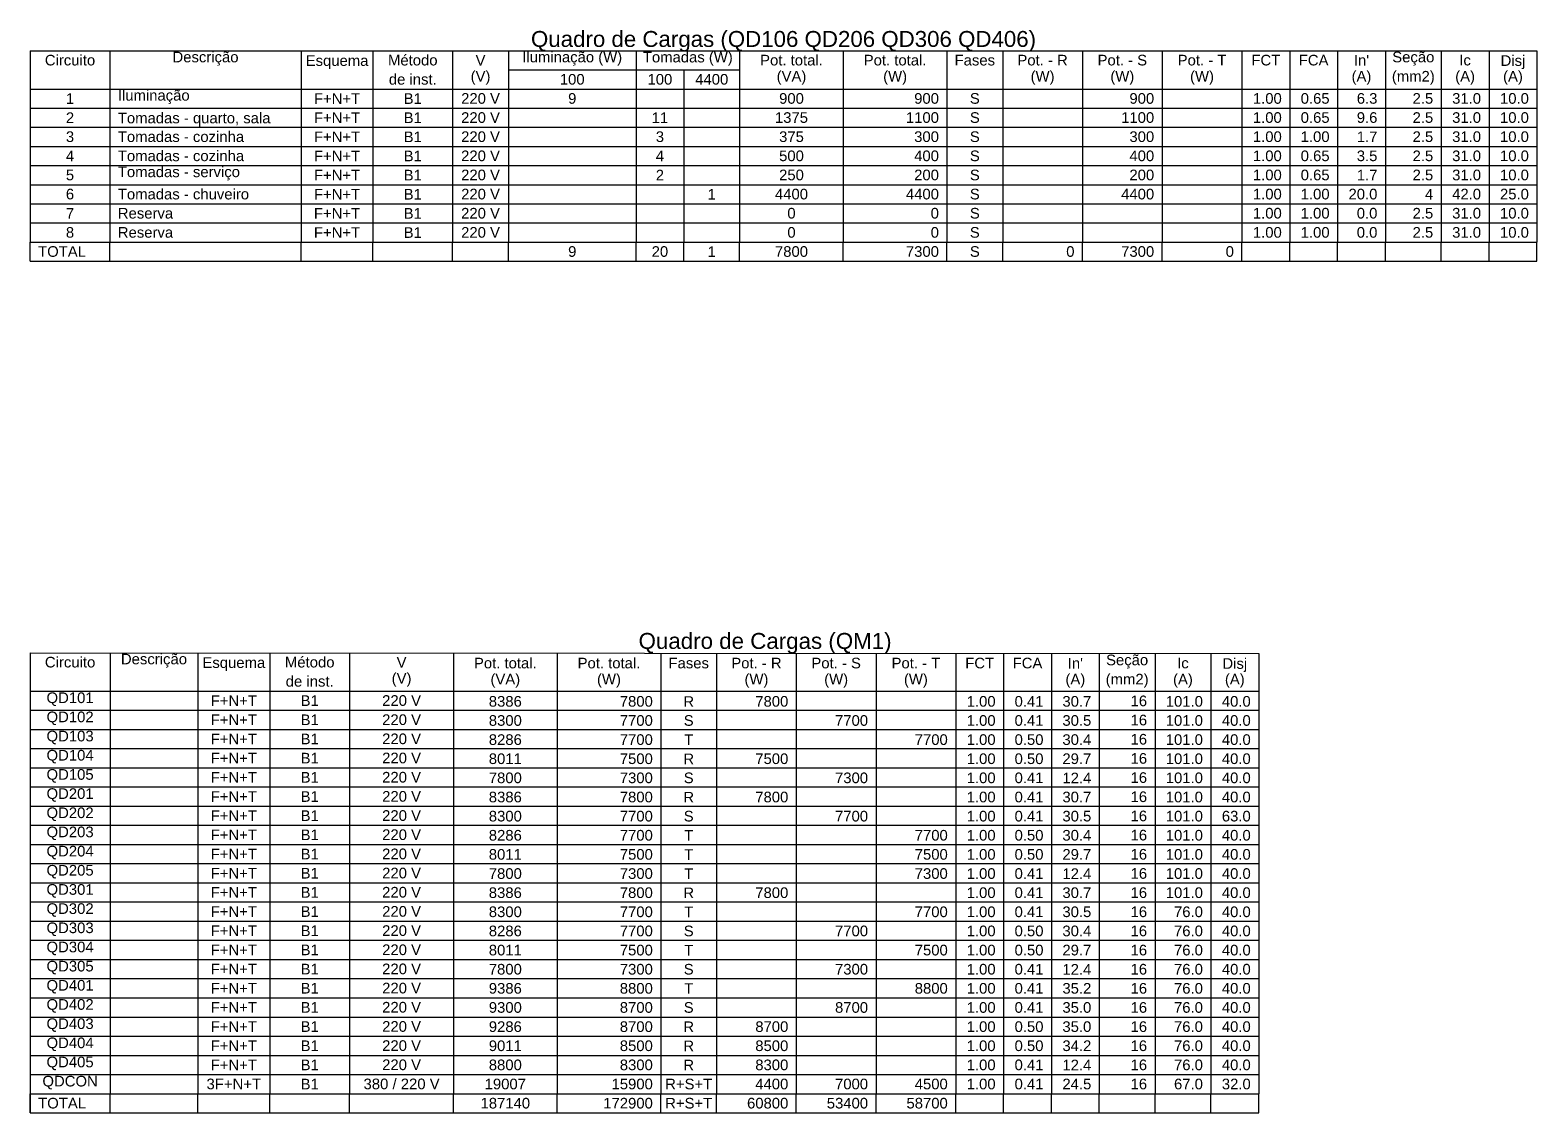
# Model space of a CAD drawing. Header units: inches. Extents: x -3 to 923, y -103 to 154.
# Drawn here: x 223.35 to 238.33, y 14.12 to 24.88 of the extents above; entities that cross this region are included whole.
import ezdxf

# ---------------------------------------------------------------- set-up
doc = ezdxf.new("R2010")
doc.units = ezdxf.units.IN
doc.header["$LTSCALE"] = 10
doc.header["$MEASUREMENT"] = 0
for name, color, linetype, lineweight in [('DI-Linhas do quadro', 8, 'Continuous', 30), ('DI-Textos do quadro', 2, 'Continuous', 20), ('DI-Título do quadro', 2, 'Continuous', 30)]:
    doc.layers.add(name, color=color, linetype=linetype, lineweight=lineweight)
doc.styles.add('Arial', font='arial.ttf')

msp = doc.modelspace()

# ---------------------------------------------------------------- linework, layer by layer
at = {"layer": 'DI-Linhas do quadro', "linetype": 'Continuous'}
for p, q in [((223.3462, 24.6764), (238.3272, 24.6764)), ((223.3462, 24.6764), (223.3462, 22.774)), ((224.1389, 24.6764), (224.1389, 22.774)), ((226.0412, 24.6764), (226.0412, 22.774)), ((226.7546, 24.6764), (226.7546, 22.774)), ((227.5472, 24.6764), (227.5472, 22.774)), ((228.1021, 24.6764), (228.1021, 22.774)), ((229.3703, 24.6764), (229.3703, 22.774)), ((230.4008, 24.6764), (230.4008, 22.774)), ((231.4312, 24.6764), (231.4312, 22.774)), ((232.4616, 24.6764), (232.4616, 22.774)), ((233.0165, 24.6764), (233.0165, 22.774)), ((233.8092, 24.6764), (233.8092, 22.774)), ((234.6018, 24.6764), (234.6018, 22.774)), ((235.3945, 24.6764), (235.3945, 22.774)), ((235.8701, 24.6764), (235.8701, 22.774)), ((236.3456, 24.6764), (236.3456, 22.774)), ((236.8212, 24.6764), (236.8212, 22.774)), ((237.3761, 24.6764), (237.3761, 22.774)), ((237.8516, 24.6764), (237.8516, 22.774)), ((238.3272, 24.6764), (238.3272, 22.774)), ((228.1021, 24.4861), (229.3703, 24.4861)), ((229.3703, 24.4861), (230.4008, 24.4861)), ((229.8459, 24.4861), (229.8459, 22.774)), ((223.3462, 24.2959), (238.3272, 24.2959)), ((223.3462, 24.1057), (238.3272, 24.1057)), ((223.3462, 23.9154), (238.3272, 23.9154)), ((223.3462, 23.7252), (238.3272, 23.7252)), ((223.3462, 23.535), (238.3272, 23.535)), ((223.3462, 23.3447), (238.3272, 23.3447)), ((223.3462, 23.1545), (238.3272, 23.1545)), ((223.3462, 22.9643), (238.3272, 22.9643)), ((223.3462, 22.774), (238.3272, 22.774)), ((223.3462, 22.5838), (223.3462, 22.774)), ((223.3462, 22.5838), (223.3462, 22.774)), ((224.1389, 22.5838), (224.1389, 22.774)), ((226.0412, 22.5838), (226.0412, 22.774)), ((226.7546, 22.5838), (226.7546, 22.774)), ((227.5472, 22.5838), (227.5472, 22.774)), ((228.1021, 22.5838), (228.1021, 22.774)), ((229.3703, 22.5838), (229.3703, 22.774)), ((229.8459, 22.5838), (229.8459, 22.774)), ((230.4008, 22.5838), (230.4008, 22.774)), ((231.4312, 22.5838), (231.4312, 22.774)), ((232.4616, 22.5838), (232.4616, 22.774)), ((233.0165, 22.5838), (233.0165, 22.774)), ((233.8092, 22.5838), (233.8092, 22.774)), ((234.6018, 22.5838), (234.6018, 22.774)), ((235.3945, 22.5838), (235.3945, 22.774)), ((235.8701, 22.5838), (235.8701, 22.774)), ((236.3456, 22.5838), (236.3456, 22.774)), ((236.8212, 22.5838), (236.8212, 22.774)), ((237.3761, 22.5838), (237.3761, 22.774)), ((237.8516, 22.5838), (237.8516, 22.774)), ((238.3272, 22.5838), (238.3272, 22.774)), ((223.3462, 22.5838), (238.3272, 22.5838)), ((223.3462, 18.6913), (223.3462, 14.1165)), ((223.3462, 18.6913), (223.3462, 14.3071)), ((223.3462, 18.6913), (223.3462, 14.3071)), ((223.3462, 18.6913), (223.3462, 14.1164)), ((223.3462, 18.6913), (235.5615, 18.6821)), ((224.1405, 18.6913), (224.1405, 14.3071)), ((225.0142, 18.6913), (225.0142, 14.3071)), ((225.729, 18.6913), (225.729, 14.3071)), ((226.5232, 18.6913), (226.5232, 14.3071)), ((227.5558, 18.6913), (227.5558, 14.3071)), ((228.5862, 18.6821), (228.5862, 14.3067)), ((229.6167, 18.6821), (229.6167, 14.3067)), ((230.1715, 18.6821), (230.1715, 14.3067)), ((230.9642, 18.6821), (230.9642, 14.3067)), ((231.7568, 18.6821), (231.7568, 14.3067)), ((232.5495, 18.6821), (232.5495, 14.3067)), ((233.0251, 18.6821), (233.0251, 14.3067)), ((233.5007, 18.6821), (233.5007, 14.3067)), ((233.9762, 18.6821), (233.9762, 14.3067)), ((234.5311, 18.6821), (234.5311, 14.3067)), ((235.086, 18.6821), (235.086, 14.3067)), ((235.5615, 18.6821), (235.5615, 14.3067)), ((223.3462, 18.3101), (235.5615, 18.3101)), ((223.3462, 18.1195), (235.5615, 18.1195)), ((223.3462, 17.9289), (235.5615, 17.9289)), ((223.3462, 17.7382), (235.5615, 17.7382)), ((223.3462, 17.5476), (235.5615, 17.5476)), ((223.3462, 17.357), (235.5615, 17.357)), ((223.3462, 17.1664), (235.5615, 17.1664)), ((223.3462, 16.9758), (235.5615, 16.9758)), ((223.3462, 16.7851), (235.5615, 16.7851)), ((223.3462, 16.5945), (235.5615, 16.5945)), ((223.3462, 16.4039), (235.5615, 16.4039)), ((223.3462, 16.2133), (235.5615, 16.2133)), ((223.3462, 16.0227), (235.5615, 16.0227)), ((223.3462, 15.832), (235.5615, 15.832)), ((223.3462, 15.6414), (235.5615, 15.6414)), ((223.3462, 15.4508), (235.5615, 15.4508)), ((223.3462, 15.2602), (235.5615, 15.2602)), ((223.3462, 15.0695), (235.5615, 15.0695)), ((223.3462, 14.8789), (235.5615, 14.8789)), ((223.3462, 14.6883), (235.5615, 14.6883)), ((223.3462, 14.4977), (235.5615, 14.4977)), ((223.3462, 14.1164), (223.3462, 14.3071)), ((223.3462, 14.1164), (223.3462, 14.3071)), ((223.3462, 14.1164), (223.3462, 14.3071)), ((223.3462, 14.1164), (223.3462, 14.3071)), ((223.3462, 14.3071), (235.5615, 14.3071)), ((224.1405, 14.1164), (224.1405, 14.3071)), ((225.0142, 14.1164), (225.0142, 14.3071)), ((225.729, 14.1164), (225.729, 14.3071)), ((226.5232, 14.1164), (226.5232, 14.3071)), ((227.5558, 14.1164), (227.5558, 14.3071)), ((228.5862, 14.1164), (228.5862, 14.3067)), ((229.6167, 14.1164), (229.6167, 14.3067)), ((230.1715, 14.1164), (230.1715, 14.3067)), ((230.9642, 14.1164), (230.9642, 14.3067)), ((231.7568, 14.1164), (231.7568, 14.3067)), ((232.5495, 14.1164), (232.5495, 14.3067)), ((233.0251, 14.1164), (233.0251, 14.3067)), ((233.5007, 14.1164), (233.5007, 14.3067)), ((233.9762, 14.1164), (233.9762, 14.3067)), ((234.5311, 14.1164), (234.5311, 14.3067)), ((235.086, 14.1164), (235.086, 14.3067)), ((235.5615, 14.1164), (235.5615, 14.3067)), ((223.3462, 14.1164), (235.5615, 14.1164))]:
    msp.add_line(p, q, dxfattribs=at)

# ---------------------------------------------------------------- texts
at = {"layer": 'DI-Textos do quadro', "line_spacing_factor": 0.798, "style": 'Arial'}
for s, insert, char_height, width, attachment_point in [('Circuito', (223.7427, 24.5286), 0.10569, 0.93272, 8), ('Descrição', (225.09, 24.5286), 0.10569, 1.223525, 8), ('Esquema', (226.3979, 24.4938), 0.10569, 1.16188, 8), ('Método', (227.1508, 24.5286), 0.10569, 0.916639, 8), ('V', (227.8245, 24.5286), 0.1057, 0.183596, 8), ('Iluminação (W)', (228.7361, 24.5286), 0.105686, 1.848018, 8), ('Tomadas (W)', (229.8853, 24.5286), 0.105686, 1.663083, 8), ('Pot. total.', (230.9162, 24.5286), 0.105686, 1.16188, 8), ('Pot. total.', (231.9466, 24.5286), 0.105686, 1.16188, 8), ('Fases', (232.739, 24.5286), 0.10569, 0.749124, 8), ('Pot. - R', (233.4127, 24.5286), 0.10569, 0.93138, 8), ('Pot. - S', (234.2056, 24.5286), 0.10569, 0.916639, 8), ('Pot. - T', (234.998, 24.5286), 0.10569, 0.900557, 8), ('FCT', (235.6322, 24.5286), 0.10569, 0.533366, 8), ('FCA', (236.1077, 24.5286), 0.10569, 0.549447, 8), ("In'", (236.5833, 24.5286), 0.10569, 0.281424, 8), ('Seção', (237.0987, 24.5286), 0.10569, 0.779947, 8), ('Ic', (237.6137, 24.5286), 0.10569, 0.214418, 8), ('Disj', (238.0897, 24.4938), 0.10569, 0.458319, 8), ('de inst.', (227.1508, 24.338), 0.10569, 0.887156, 8), ('(V)', (227.8245, 24.338), 0.10569, 0.365851, 8), ('100', (228.7361, 24.338), 0.10569, 0.458319, 8), ('100', (229.6079, 24.338), 0.10569, 0.458319, 8), ('4400', (230.1233, 24.338), 0.10569, 0.611092, 8), ('(VA)', (230.9162, 24.338), 0.10569, 0.549447, 8), ('(W)', (231.9466, 24.338), 0.10569, 0.440898, 8), ('(W)', (233.4127, 24.338), 0.10569, 0.440898, 8), ('(W)', (234.2056, 24.338), 0.10569, 0.440898, 8), ('(W)', (234.998, 24.338), 0.10569, 0.440898, 8), ('(A)', (236.5833, 24.338), 0.10569, 0.365851, 8), ('(mm2)', (237.0987, 24.338), 0.10569, 0.793348, 8), ('(A)', (237.6137, 24.338), 0.10569, 0.365851, 8), ('(A)', (238.0897, 24.338), 0.10569, 0.365851, 8), ('Iluminação', (224.2183, 24.1479), 0.10569, 1.330734, 7), ('1', (223.7427, 24.1479), 0.1057, 0.152773, 8), ('F+N+T', (226.3979, 24.1479), 0.10569, 0.854993, 8), ('B1', (227.1508, 24.1479), 0.10569, 0.336369, 8), ('220 V', (227.8245, 24.1479), 0.10569, 0.718302, 8), ('9', (228.7361, 24.1479), 0.1057, 0.152773, 8), ('900', (230.9162, 24.1479), 0.10569, 0.458319, 8), ('900', (232.3823, 24.1479), 0.10569, 0.458319, 9), ('S', (232.739, 24.1479), 0.1057, 0.183596, 8), ('900', (234.5224, 24.1479), 0.10569, 0.458319, 9), ('1.00', (235.7909, 24.1479), 0.10569, 0.534706, 9), ('0.65', (236.2664, 24.1479), 0.10569, 0.534706, 9), ('6.3', (236.7419, 24.1479), 0.10569, 0.381933, 9), ('2.5', (237.2968, 24.1479), 0.10569, 0.381933, 9), ('31.0', (237.7724, 24.1479), 0.10569, 0.534706, 9), ('10.0', (238.2479, 24.1479), 0.10569, 0.534706, 9), ('2', (223.7427, 23.9578), 0.1057, 0.152773, 8), ('Tomadas - quarto, sala', (224.2183, 23.9229), 0.105686, 2.826302, 7), ('F+N+T', (226.3979, 23.9578), 0.10569, 0.854993, 8), ('B1', (227.1508, 23.9578), 0.10569, 0.336369, 8), ('220 V', (227.8245, 23.9578), 0.10569, 0.718302, 8), ('11', (229.6079, 23.9578), 0.10569, 0.305546, 8), ('1375', (230.9162, 23.9578), 0.10569, 0.611092, 8), ('1100', (232.3823, 23.9578), 0.10569, 0.611092, 9), ('S', (232.739, 23.9578), 0.1057, 0.183596, 8), ('1100', (234.5224, 23.9578), 0.10569, 0.611092, 9), ('1.00', (235.7909, 23.9578), 0.10569, 0.534706, 9), ('0.65', (236.2664, 23.9578), 0.10569, 0.534706, 9), ('9.6', (236.7419, 23.9578), 0.10569, 0.381933, 9), ('2.5', (237.2968, 23.9578), 0.10569, 0.381933, 9), ('31.0', (237.7724, 23.9578), 0.10569, 0.534706, 9), ('10.0', (238.2479, 23.9578), 0.10569, 0.534706, 9), ('3', (223.7427, 23.7677), 0.1057, 0.152773, 8), ('Tomadas - cozinha', (224.2183, 23.7677), 0.105686, 2.338501, 7), ('F+N+T', (226.3979, 23.7677), 0.10569, 0.854993, 8), ('B1', (227.1508, 23.7677), 0.10569, 0.336369, 8), ('220 V', (227.8245, 23.7677), 0.10569, 0.718302, 8), ('3', (229.6079, 23.7677), 0.1057, 0.152773, 8), ('375', (230.9162, 23.7677), 0.10569, 0.458319, 8), ('300', (232.3823, 23.7677), 0.10569, 0.458319, 9), ('S', (232.739, 23.7677), 0.1057, 0.183596, 8), ('300', (234.5224, 23.7677), 0.10569, 0.458319, 9), ('1.00', (235.7909, 23.7677), 0.10569, 0.534706, 9), ('1.00', (236.2664, 23.7677), 0.10569, 0.534706, 9), ('1.7', (236.7419, 23.7677), 0.10569, 0.381933, 9), ('2.5', (237.2968, 23.7677), 0.10569, 0.381933, 9), ('31.0', (237.7724, 23.7677), 0.10569, 0.534706, 9), ('10.0', (238.2479, 23.7677), 0.10569, 0.534706, 9), ('4', (223.7427, 23.5771), 0.1057, 0.152773, 8), ('Tomadas - cozinha', (224.2183, 23.5771), 0.105686, 2.338501, 7), ('F+N+T', (226.3979, 23.5771), 0.10569, 0.854993, 8), ('B1', (227.1508, 23.5771), 0.10569, 0.336369, 8), ('220 V', (227.8245, 23.5771), 0.10569, 0.718302, 8), ('4', (229.6079, 23.5771), 0.1057, 0.152773, 8), ('500', (230.9162, 23.5771), 0.10569, 0.458319, 8), ('400', (232.3823, 23.5771), 0.10569, 0.458319, 9), ('S', (232.739, 23.5771), 0.1057, 0.183596, 8), ('400', (234.5224, 23.5771), 0.10569, 0.458319, 9), ('1.00', (235.7909, 23.5771), 0.10569, 0.534706, 9), ('0.65', (236.2664, 23.5771), 0.10569, 0.534706, 9), ('3.5', (236.7419, 23.5771), 0.10569, 0.381933, 9), ('2.5', (237.2968, 23.5771), 0.10569, 0.381933, 9), ('31.0', (237.7724, 23.5771), 0.10569, 0.534706, 9), ('10.0', (238.2479, 23.5771), 0.10569, 0.534706, 9), ('Tomadas - serviço', (224.2183, 23.387), 0.105686, 2.262114, 7), ('5', (223.7427, 23.387), 0.1057, 0.152773, 8), ('F+N+T', (226.3979, 23.387), 0.10569, 0.854993, 8), ('B1', (227.1508, 23.387), 0.10569, 0.336369, 8), ('220 V', (227.8245, 23.387), 0.10569, 0.718302, 8), ('2', (229.6079, 23.387), 0.1057, 0.152773, 8), ('250', (230.9162, 23.387), 0.10569, 0.458319, 8), ('200', (232.3823, 23.387), 0.10569, 0.458319, 9), ('S', (232.739, 23.387), 0.1057, 0.183596, 8), ('200', (234.5224, 23.387), 0.10569, 0.458319, 9), ('1.00', (235.7909, 23.387), 0.10569, 0.534706, 9), ('0.65', (236.2664, 23.387), 0.10569, 0.534706, 9), ('1.7', (236.7419, 23.387), 0.10569, 0.381933, 9), ('2.5', (237.2968, 23.387), 0.10569, 0.381933, 9), ('31.0', (237.7724, 23.387), 0.10569, 0.534706, 9), ('10.0', (238.2479, 23.387), 0.10569, 0.534706, 9), ('6', (223.7427, 23.1968), 0.1057, 0.152773, 8), ('Tomadas - chuveiro', (224.2183, 23.1968), 0.105686, 2.429628, 7), ('F+N+T', (226.3979, 23.1968), 0.10569, 0.854993, 8), ('B1', (227.1508, 23.1968), 0.10569, 0.336369, 8), ('220 V', (227.8245, 23.1968), 0.10569, 0.718302, 8), ('1', (230.1233, 23.1968), 0.1057, 0.152773, 8), ('4400', (230.9162, 23.1968), 0.10569, 0.611092, 8), ('4400', (232.3823, 23.1968), 0.10569, 0.611092, 9), ('S', (232.739, 23.1968), 0.1057, 0.183596, 8), ('4400', (234.5224, 23.1968), 0.10569, 0.611092, 9), ('1.00', (235.7909, 23.1968), 0.10569, 0.534706, 9), ('1.00', (236.2664, 23.1968), 0.10569, 0.534706, 9), ('20.0', (236.7419, 23.1968), 0.10569, 0.534706, 9), ('4', (237.2968, 23.1968), 0.1057, 0.152773, 9), ('42.0', (237.7724, 23.1968), 0.10569, 0.534706, 9), ('25.0', (238.2479, 23.1968), 0.10569, 0.534706, 9), ('7', (223.7427, 23.0067), 0.1057, 0.152773, 8), ('Reserva', (224.2183, 23.0067), 0.10569, 1.023848, 7), ('F+N+T', (226.3976, 23.0065), 0.10569, 0.854993, 8), ('B1', (227.1508, 23.0067), 0.10569, 0.336369, 8), ('220 V', (227.8245, 23.0067), 0.10569, 0.718302, 8), ('0', (230.9162, 23.0067), 0.1057, 0.152773, 8), ('0', (232.3823, 23.0067), 0.1057, 0.152773, 9), ('S', (232.739, 23.0067), 0.1057, 0.183596, 8), ('1.00', (235.7909, 23.0067), 0.10569, 0.534706, 9), ('1.00', (236.2664, 23.0067), 0.10569, 0.534706, 9), ('0.0', (236.7419, 23.0067), 0.10569, 0.381933, 9), ('2.5', (237.2968, 23.0067), 0.10569, 0.381933, 9), ('31.0', (237.7724, 23.0067), 0.10569, 0.534706, 9), ('10.0', (238.2479, 23.0067), 0.10569, 0.534706, 9), ('8', (223.7427, 22.8161), 0.1057, 0.152773, 8), ('Reserva', (224.2183, 22.8161), 0.10569, 1.023848, 7), ('F+N+T', (226.3976, 22.8163), 0.10569, 0.854993, 8), ('B1', (227.1508, 22.8161), 0.10569, 0.336369, 8), ('220 V', (227.8245, 22.8161), 0.10569, 0.718302, 8), ('0', (230.9162, 22.8161), 0.1057, 0.152773, 8), ('0', (232.3823, 22.8161), 0.1057, 0.152773, 9), ('S', (232.739, 22.8161), 0.1057, 0.183596, 8), ('1.00', (235.7909, 22.8161), 0.10569, 0.534706, 9), ('1.00', (236.2664, 22.8161), 0.10569, 0.534706, 9), ('0.0', (236.7419, 22.8161), 0.10569, 0.381933, 9), ('2.5', (237.2968, 22.8161), 0.10569, 0.381933, 9), ('31.0', (237.7724, 22.8161), 0.10569, 0.534706, 9), ('10.0', (238.2479, 22.8161), 0.10569, 0.534706, 9), ('TOTAL', (223.4254, 22.626), 0.10569, 0.884476, 7), ('9', (228.7361, 22.626), 0.1057, 0.152773, 8), ('20', (229.6079, 22.626), 0.10569, 0.305546, 8), ('1', (230.1233, 22.626), 0.1057, 0.152773, 8), ('7800', (230.9162, 22.626), 0.10569, 0.611092, 8), ('7300', (232.3823, 22.626), 0.10569, 0.611092, 9), ('S', (232.739, 22.626), 0.1057, 0.183596, 8), ('0', (233.73, 22.626), 0.1057, 0.152773, 9), ('7300', (234.5224, 22.626), 0.10569, 0.611092, 9), ('0', (235.3153, 22.626), 0.1057, 0.152773, 9), ('Circuito', (223.7435, 18.5432), 0.1059, 0.934606, 8), ('Descrição', (224.5775, 18.5432), 0.1059, 1.225999, 8), ('Esquema', (225.3715, 18.5082), 0.1059, 1.164229, 8), ('Método', (226.126, 18.5432), 0.1059, 0.918492, 8), ('V', (227.0395, 18.5432), 0.1059, 0.183967, 8), ('Pot. total.', (228.0709, 18.5342), 0.105686, 1.16188, 8), ('Pot. total.', (229.1014, 18.5342), 0.105686, 1.16188, 8), ('Fases', (229.8943, 18.5342), 0.10569, 0.749124, 8), ('Pot. - R', (230.5679, 18.5342), 0.10569, 0.93138, 8), ('Pot. - S', (231.3603, 18.5342), 0.10569, 0.916639, 8), ('Pot. - T', (232.1532, 18.5342), 0.10569, 0.900557, 8), ('FCT', (232.7874, 18.5342), 0.10569, 0.533366, 8), ('FCA', (233.2629, 18.5342), 0.10569, 0.549447, 8), ("In'", (233.7385, 18.5342), 0.10569, 0.281424, 8), ('Seção', (234.2534, 18.5342), 0.10569, 0.779947, 8), ('Ic', (234.8083, 18.5342), 0.10569, 0.214418, 8), ('Disj', (235.3238, 18.4993), 0.10569, 0.458319, 8), ('de inst.', (226.126, 18.3527), 0.1059, 0.88895, 8), ('(V)', (227.0395, 18.3527), 0.1059, 0.366591, 8), ('(VA)', (228.0709, 18.344), 0.10569, 0.549447, 8), ('(W)', (229.1014, 18.344), 0.10569, 0.440898, 8), ('(W)', (230.5679, 18.344), 0.10569, 0.440898, 8), ('(W)', (231.3603, 18.344), 0.10569, 0.440898, 8), ('(W)', (232.1532, 18.344), 0.10569, 0.440898, 8), ('(A)', (233.7385, 18.344), 0.10569, 0.365851, 8), ('(mm2)', (234.2534, 18.344), 0.10569, 0.793348, 8), ('(A)', (234.8083, 18.344), 0.10569, 0.365851, 8), ('(A)', (235.3238, 18.344), 0.10569, 0.365851, 8), ('QD101', (223.7435, 18.1617), 0.1059, 0.871493, 8), ('F+N+T', (225.3715, 18.1617), 0.1059, 0.856722, 8), ('B1', (226.126, 18.1617), 0.1059, 0.337049, 8), ('220 V', (227.0395, 18.1617), 0.1059, 0.719754, 8), ('8386', (228.0709, 18.1534), 0.10569, 0.611092, 8), ('7800', (229.5375, 18.1534), 0.10569, 0.611092, 9), ('R', (229.8943, 18.1534), 0.1057, 0.198337, 8), ('7800', (230.8847, 18.1534), 0.10569, 0.611092, 9), ('1.00', (232.9456, 18.1534), 0.10569, 0.534706, 9), ('0.41', (233.4216, 18.1534), 0.10569, 0.534706, 9), ('30.7', (233.8972, 18.1534), 0.10569, 0.534706, 9), ('16', (234.452, 18.158), 0.10569, 0.305546, 9), ('101.0', (235.0069, 18.1534), 0.10569, 0.687479, 9), ('40.0', (235.4825, 18.1534), 0.10569, 0.534706, 9), ('QD102', (223.7435, 17.9712), 0.1059, 0.871493, 8), ('F+N+T', (225.3715, 17.9712), 0.1059, 0.856722, 8), ('B1', (226.126, 17.9712), 0.1059, 0.337049, 8), ('220 V', (227.0395, 17.9712), 0.1059, 0.719754, 8), ('8300', (228.0709, 17.9633), 0.10569, 0.611092, 8), ('7700', (229.5375, 17.9633), 0.10569, 0.611092, 9), ('S', (229.8943, 17.9633), 0.1057, 0.183596, 8), ('7700', (231.6776, 17.9633), 0.10569, 0.611092, 9), ('1.00', (232.9456, 17.9633), 0.10569, 0.534706, 9), ('0.41', (233.4216, 17.9633), 0.10569, 0.534706, 9), ('30.5', (233.8972, 17.9633), 0.10569, 0.534706, 9), ('16', (234.452, 17.9674), 0.10569, 0.305546, 9), ('101.0', (235.0069, 17.9633), 0.10569, 0.687479, 9), ('40.0', (235.4825, 17.9633), 0.10569, 0.534706, 9), ('QD103', (223.7435, 17.7807), 0.1059, 0.871493, 8), ('F+N+T', (225.3715, 17.7807), 0.1059, 0.856722, 8), ('B1', (226.126, 17.7807), 0.1059, 0.337049, 8), ('220 V', (227.0395, 17.7807), 0.1059, 0.719754, 8), ('8286', (228.0709, 17.7732), 0.10569, 0.611092, 8), ('7700', (229.5375, 17.7732), 0.10569, 0.611092, 9), ('T', (229.8943, 17.7732), 0.1057, 0.167514, 8), ('7700', (232.47, 17.7732), 0.10569, 0.611092, 9), ('1.00', (232.9456, 17.7732), 0.10569, 0.534706, 9), ('0.50', (233.4216, 17.7732), 0.10569, 0.534706, 9), ('30.4', (233.8972, 17.7732), 0.10569, 0.534706, 9), ('16', (234.452, 17.7767), 0.10569, 0.305546, 9), ('101.0', (235.0069, 17.7732), 0.10569, 0.687479, 9), ('40.0', (235.4825, 17.7732), 0.10569, 0.534706, 9), ('QD104', (223.7435, 17.5902), 0.1059, 0.871493, 8), ('F+N+T', (225.3715, 17.5902), 0.1059, 0.856722, 8), ('B1', (226.126, 17.5902), 0.1059, 0.337049, 8), ('220 V', (227.0395, 17.5902), 0.1059, 0.719754, 8), ('8011', (228.0709, 17.5831), 0.10569, 0.611092, 8), ('7500', (229.5375, 17.5831), 0.10569, 0.611092, 9), ('R', (229.8943, 17.5831), 0.1057, 0.198337, 8), ('7500', (230.8847, 17.5831), 0.10569, 0.611092, 9), ('1.00', (232.9456, 17.5831), 0.10569, 0.534706, 9), ('0.50', (233.4216, 17.5831), 0.10569, 0.534706, 9), ('29.7', (233.8972, 17.5831), 0.10569, 0.534706, 9), ('16', (234.452, 17.5861), 0.10569, 0.305546, 9), ('101.0', (235.0069, 17.5831), 0.10569, 0.687479, 9), ('40.0', (235.4825, 17.5831), 0.10569, 0.534706, 9), ('QD105', (223.7435, 17.3992), 0.1059, 0.871493, 8), ('F+N+T', (225.3715, 17.3992), 0.1059, 0.856722, 8), ('B1', (226.126, 17.3992), 0.1059, 0.337049, 8), ('220 V', (227.0395, 17.3992), 0.1059, 0.719754, 8), ('7800', (228.0709, 17.393), 0.10569, 0.611092, 8), ('7300', (229.5375, 17.393), 0.10569, 0.611092, 9), ('S', (229.8943, 17.393), 0.1057, 0.183596, 8), ('7300', (231.6776, 17.393), 0.10569, 0.611092, 9), ('1.00', (232.9456, 17.393), 0.10569, 0.534706, 9), ('0.41', (233.4216, 17.393), 0.10569, 0.534706, 9), ('12.4', (233.8972, 17.393), 0.10569, 0.534706, 9), ('16', (234.452, 17.3955), 0.10569, 0.305546, 9), ('101.0', (235.0069, 17.393), 0.10569, 0.687479, 9), ('40.0', (235.4825, 17.393), 0.10569, 0.534706, 9), ('QD201', (223.7435, 17.2087), 0.1059, 0.871493, 8), ('F+N+T', (225.3715, 17.2087), 0.1059, 0.856722, 8), ('B1', (226.126, 17.2087), 0.1059, 0.337049, 8), ('220 V', (227.0395, 17.2087), 0.1059, 0.719754, 8), ('8386', (228.0709, 17.2024), 0.10569, 0.611092, 8), ('7800', (229.5375, 17.2024), 0.10569, 0.611092, 9), ('R', (229.8943, 17.2024), 0.1057, 0.198337, 8), ('7800', (230.8847, 17.2024), 0.10569, 0.611092, 9), ('1.00', (232.9456, 17.2024), 0.10569, 0.534706, 9), ('0.41', (233.4216, 17.2024), 0.10569, 0.534706, 9), ('30.7', (233.8972, 17.2024), 0.10569, 0.534706, 9), ('16', (234.452, 17.2049), 0.10569, 0.305546, 9), ('101.0', (235.0069, 17.2024), 0.10569, 0.687479, 9), ('40.0', (235.4825, 17.2024), 0.10569, 0.534706, 9), ('QD202', (223.7435, 17.0182), 0.1059, 0.871493, 8), ('F+N+T', (225.3715, 17.0182), 0.1059, 0.856722, 8), ('B1', (226.126, 17.0182), 0.1059, 0.337049, 8), ('220 V', (227.0395, 17.0182), 0.1059, 0.719754, 8), ('8300', (228.0709, 17.0122), 0.10569, 0.611092, 8), ('7700', (229.5375, 17.0122), 0.10569, 0.611092, 9), ('S', (229.8943, 17.0122), 0.1057, 0.183596, 8), ('7700', (231.6776, 17.0122), 0.10569, 0.611092, 9), ('1.00', (232.9456, 17.0122), 0.10569, 0.534706, 9), ('0.41', (233.4216, 17.0122), 0.10569, 0.534706, 9), ('30.5', (233.8972, 17.0122), 0.10569, 0.534706, 9), ('16', (234.452, 17.0143), 0.10569, 0.305546, 9), ('101.0', (235.0069, 17.0122), 0.10569, 0.687479, 9), ('63.0', (235.4825, 17.0122), 0.10569, 0.534706, 9), ('QD203', (223.7435, 16.8277), 0.1059, 0.871493, 8), ('F+N+T', (225.3715, 16.8277), 0.1059, 0.856722, 8), ('B1', (226.126, 16.8277), 0.1059, 0.337049, 8), ('220 V', (227.0395, 16.8277), 0.1059, 0.719754, 8), ('8286', (228.0709, 16.8221), 0.10569, 0.611092, 8), ('7700', (229.5375, 16.8221), 0.10569, 0.611092, 9), ('7700', (232.47, 16.8221), 0.10569, 0.611092, 9), ('1.00', (232.9456, 16.8221), 0.10569, 0.534706, 9), ('0.50', (233.4216, 16.8221), 0.10569, 0.534706, 9), ('30.4', (233.8972, 16.8221), 0.10569, 0.534706, 9), ('16', (234.452, 16.8236), 0.10569, 0.305546, 9), ('101.0', (235.0069, 16.8221), 0.10569, 0.687479, 9), ('40.0', (235.4825, 16.8221), 0.10569, 0.534706, 9), ('T', (229.8943, 16.8221), 0.1057, 0.167514, 8), ('QD204', (223.7435, 16.6367), 0.1059, 0.871493, 8), ('F+N+T', (225.3715, 16.6367), 0.1059, 0.856722, 8), ('B1', (226.126, 16.6367), 0.1059, 0.337049, 8), ('220 V', (227.0395, 16.6367), 0.1059, 0.719754, 8), ('8011', (228.0709, 16.632), 0.10569, 0.611092, 8), ('7500', (229.5375, 16.632), 0.10569, 0.611092, 9), ('T', (229.8943, 16.632), 0.1057, 0.167514, 8), ('7500', (232.47, 16.632), 0.10569, 0.611092, 9), ('1.00', (232.9456, 16.632), 0.10569, 0.534706, 9), ('0.50', (233.4216, 16.632), 0.10569, 0.534706, 9), ('29.7', (233.8972, 16.632), 0.10569, 0.534706, 9), ('16', (234.452, 16.633), 0.10569, 0.305546, 9), ('101.0', (235.0069, 16.632), 0.10569, 0.687479, 9), ('40.0', (235.4825, 16.632), 0.10569, 0.534706, 9), ('QD205', (223.7435, 16.4462), 0.1059, 0.871493, 8), ('F+N+T', (225.3715, 16.4462), 0.1059, 0.856722, 8), ('B1', (226.126, 16.4462), 0.1059, 0.337049, 8), ('220 V', (227.0395, 16.4462), 0.1059, 0.719754, 8), ('7800', (228.0709, 16.4414), 0.10569, 0.611092, 8), ('7300', (229.5375, 16.4414), 0.10569, 0.611092, 9), ('T', (229.8943, 16.4414), 0.1057, 0.167514, 8), ('7300', (232.47, 16.4414), 0.10569, 0.611092, 9), ('1.00', (232.9456, 16.4414), 0.10569, 0.534706, 9), ('0.41', (233.4216, 16.4414), 0.10569, 0.534706, 9), ('12.4', (233.8972, 16.4414), 0.10569, 0.534706, 9), ('16', (234.452, 16.4424), 0.10569, 0.305546, 9), ('101.0', (235.0069, 16.4414), 0.10569, 0.687479, 9), ('40.0', (235.4825, 16.4414), 0.10569, 0.534706, 9), ('QD301', (223.7435, 16.2557), 0.1059, 0.871493, 8), ('F+N+T', (225.3715, 16.2557), 0.1059, 0.856722, 8), ('B1', (226.126, 16.2557), 0.1059, 0.337049, 8), ('220 V', (227.0395, 16.2557), 0.1059, 0.719754, 8), ('8386', (228.0709, 16.2513), 0.10569, 0.611092, 8), ('7800', (229.5375, 16.2513), 0.10569, 0.611092, 9), ('R', (229.8943, 16.2513), 0.1057, 0.198337, 8), ('7800', (230.8847, 16.2513), 0.10569, 0.611092, 9), ('1.00', (232.9456, 16.2513), 0.10569, 0.534706, 9), ('0.41', (233.4216, 16.2513), 0.10569, 0.534706, 9), ('30.7', (233.8972, 16.2513), 0.10569, 0.534706, 9), ('16', (234.452, 16.2518), 0.10569, 0.305546, 9), ('101.0', (235.0069, 16.2513), 0.10569, 0.687479, 9), ('40.0', (235.4825, 16.2513), 0.10569, 0.534706, 9), ('QD302', (223.7435, 16.0652), 0.1059, 0.871493, 8), ('F+N+T', (225.3715, 16.0652), 0.1059, 0.856722, 8), ('B1', (226.126, 16.0652), 0.1059, 0.337049, 8), ('220 V', (227.0395, 16.0652), 0.1059, 0.719754, 8), ('8300', (228.0709, 16.0612), 0.10569, 0.611092, 8), ('7700', (229.5375, 16.0612), 0.10569, 0.611092, 9), ('T', (229.8943, 16.0612), 0.1057, 0.167514, 8), ('7700', (232.47, 16.0612), 0.10569, 0.611092, 9), ('1.00', (232.9456, 16.0612), 0.10569, 0.534706, 9), ('0.41', (233.4216, 16.0612), 0.10569, 0.534706, 9), ('30.5', (233.8972, 16.0612), 0.10569, 0.534706, 9), ('16', (234.452, 16.0612), 0.10569, 0.305546, 9), ('76.0', (235.0069, 16.0612), 0.10569, 0.534706, 9), ('40.0', (235.4825, 16.0612), 0.10569, 0.534706, 9), ('QD303', (223.7435, 15.8742), 0.1059, 0.871493, 8), ('F+N+T', (225.3715, 15.8742), 0.1059, 0.856722, 8), ('B1', (226.126, 15.8742), 0.1059, 0.337049, 8), ('220 V', (227.0395, 15.8742), 0.1059, 0.719754, 8), ('8286', (228.0709, 15.871), 0.10569, 0.611092, 8), ('7700', (229.5375, 15.871), 0.10569, 0.611092, 9), ('S', (229.8943, 15.871), 0.1057, 0.183596, 8), ('7700', (231.6776, 15.871), 0.10569, 0.611092, 9), ('1.00', (232.9456, 15.871), 0.10569, 0.534706, 9), ('0.50', (233.4216, 15.871), 0.10569, 0.534706, 9), ('30.4', (233.8972, 15.871), 0.10569, 0.534706, 9), ('16', (234.452, 15.871), 0.10569, 0.305546, 9), ('76.0', (235.0069, 15.871), 0.10569, 0.534706, 9), ('40.0', (235.4825, 15.871), 0.10569, 0.534706, 9), ('QD304', (223.7435, 15.6837), 0.1059, 0.871493, 8), ('F+N+T', (225.3715, 15.6837), 0.1059, 0.856722, 8), ('B1', (226.126, 15.6837), 0.1059, 0.337049, 8), ('220 V', (227.0395, 15.6837), 0.1059, 0.719754, 8), ('8011', (228.0709, 15.6804), 0.10569, 0.611092, 8), ('7500', (229.5375, 15.6804), 0.10569, 0.611092, 9), ('T', (229.8943, 15.6804), 0.1057, 0.167514, 8), ('7500', (232.47, 15.6804), 0.10569, 0.611092, 9), ('1.00', (232.9456, 15.6804), 0.10569, 0.534706, 9), ('0.50', (233.4216, 15.6804), 0.10569, 0.534706, 9), ('29.7', (233.8972, 15.6804), 0.10569, 0.534706, 9), ('16', (234.452, 15.6804), 0.10569, 0.305546, 9), ('76.0', (235.0069, 15.6804), 0.10569, 0.534706, 9), ('40.0', (235.4825, 15.6804), 0.10569, 0.534706, 9), ('QD305', (223.7435, 15.4932), 0.1059, 0.871493, 8), ('F+N+T', (225.3715, 15.4932), 0.1059, 0.856722, 8), ('B1', (226.126, 15.4932), 0.1059, 0.337049, 8), ('220 V', (227.0395, 15.4932), 0.1059, 0.719754, 8), ('7800', (228.0709, 15.4903), 0.10569, 0.611092, 8), ('7300', (229.5375, 15.4903), 0.10569, 0.611092, 9), ('S', (229.8943, 15.4903), 0.1057, 0.183596, 8), ('7300', (231.6776, 15.4903), 0.10569, 0.611092, 9), ('1.00', (232.9456, 15.4903), 0.10569, 0.534706, 9), ('0.41', (233.4216, 15.4903), 0.10569, 0.534706, 9), ('12.4', (233.8972, 15.4903), 0.10569, 0.534706, 9), ('16', (234.452, 15.4903), 0.10569, 0.305546, 9), ('76.0', (235.0069, 15.4903), 0.10569, 0.534706, 9), ('40.0', (235.4825, 15.4903), 0.10569, 0.534706, 9), ('QD401', (223.7435, 15.3027), 0.1059, 0.871493, 8), ('F+N+T', (225.3715, 15.3027), 0.1059, 0.856722, 8), ('B1', (226.126, 15.3027), 0.1059, 0.337049, 8), ('220 V', (227.0395, 15.3027), 0.1059, 0.719754, 8), ('9386', (228.0709, 15.3002), 0.10569, 0.611092, 8), ('8800', (229.5375, 15.3002), 0.10569, 0.611092, 9), ('T', (229.8943, 15.3002), 0.1057, 0.167514, 8), ('8800', (232.47, 15.3002), 0.10569, 0.611092, 9), ('1.00', (232.9456, 15.3002), 0.10569, 0.534706, 9), ('0.41', (233.4216, 15.3002), 0.10569, 0.534706, 9), ('35.2', (233.8972, 15.3002), 0.10569, 0.534706, 9), ('16', (234.452, 15.3002), 0.10569, 0.305546, 9), ('76.0', (235.0069, 15.3002), 0.10569, 0.534706, 9), ('40.0', (235.4825, 15.3002), 0.10569, 0.534706, 9), ('QD402', (223.7435, 15.1122), 0.1059, 0.871493, 8), ('F+N+T', (225.3715, 15.1122), 0.1059, 0.856722, 8), ('B1', (226.126, 15.1122), 0.1059, 0.337049, 8), ('220 V', (227.0395, 15.1122), 0.1059, 0.719754, 8), ('9300', (228.0709, 15.1101), 0.10569, 0.611092, 8), ('8700', (229.5375, 15.1101), 0.10569, 0.611092, 9), ('S', (229.8943, 15.1101), 0.1057, 0.183596, 8), ('8700', (231.6776, 15.1101), 0.10569, 0.611092, 9), ('1.00', (232.9456, 15.1101), 0.10569, 0.534706, 9), ('0.41', (233.4216, 15.1101), 0.10569, 0.534706, 9), ('35.0', (233.8972, 15.1101), 0.10569, 0.534706, 9), ('16', (234.452, 15.1101), 0.10569, 0.305546, 9), ('76.0', (235.0069, 15.1101), 0.10569, 0.534706, 9), ('40.0', (235.4825, 15.1101), 0.10569, 0.534706, 9), ('QD403', (223.7435, 14.9212), 0.1059, 0.871493, 8), ('F+N+T', (225.3715, 14.9212), 0.1059, 0.856722, 8), ('B1', (226.126, 14.9212), 0.1059, 0.337049, 8), ('220 V', (227.0395, 14.9212), 0.1059, 0.719754, 8), ('9286', (228.0709, 14.9195), 0.10569, 0.611092, 8), ('8700', (229.5375, 14.9195), 0.10569, 0.611092, 9), ('R', (229.8943, 14.9195), 0.1057, 0.198337, 8), ('8700', (230.8847, 14.9195), 0.10569, 0.611092, 9), ('1.00', (232.9456, 14.9195), 0.10569, 0.534706, 9), ('0.50', (233.4216, 14.9195), 0.10569, 0.534706, 9), ('35.0', (233.8972, 14.9195), 0.10569, 0.534706, 9), ('16', (234.452, 14.9195), 0.10569, 0.305546, 9), ('76.0', (235.0069, 14.9195), 0.10569, 0.534706, 9), ('40.0', (235.4825, 14.9195), 0.10569, 0.534706, 9), ('QD404', (223.7435, 14.7307), 0.1059, 0.871493, 8), ('F+N+T', (225.3715, 14.7307), 0.1059, 0.856722, 8), ('B1', (226.126, 14.7307), 0.1059, 0.337049, 8), ('220 V', (227.0395, 14.7307), 0.1059, 0.719754, 8), ('9011', (228.0709, 14.7294), 0.10569, 0.611092, 8), ('8500', (229.5375, 14.7294), 0.10569, 0.611092, 9), ('R', (229.8943, 14.7294), 0.1057, 0.198337, 8), ('8500', (230.8847, 14.7294), 0.10569, 0.611092, 9), ('1.00', (232.9456, 14.7294), 0.10569, 0.534706, 9), ('0.50', (233.4216, 14.7294), 0.10569, 0.534706, 9), ('34.2', (233.8972, 14.7294), 0.10569, 0.534706, 9), ('16', (234.452, 14.7294), 0.10569, 0.305546, 9), ('76.0', (235.0069, 14.7294), 0.10569, 0.534706, 9), ('40.0', (235.4825, 14.7294), 0.10569, 0.534706, 9), ('QD405', (223.7435, 14.5402), 0.1059, 0.871493, 8), ('F+N+T', (225.3715, 14.5402), 0.1059, 0.856722, 8), ('B1', (226.126, 14.5402), 0.1059, 0.337049, 8), ('220 V', (227.0395, 14.5402), 0.1059, 0.719754, 8), ('8800', (228.0709, 14.5392), 0.10569, 0.611092, 8), ('8300', (229.5375, 14.5392), 0.10569, 0.611092, 9), ('R', (229.8943, 14.5392), 0.1057, 0.198337, 8), ('8300', (230.8847, 14.5392), 0.10569, 0.611092, 9), ('1.00', (232.9456, 14.5392), 0.10569, 0.534706, 9), ('0.41', (233.4216, 14.5392), 0.10569, 0.534706, 9), ('12.4', (233.8972, 14.5392), 0.10569, 0.534706, 9), ('16', (234.452, 14.5392), 0.10569, 0.305546, 9), ('76.0', (235.0069, 14.5392), 0.10569, 0.534706, 9), ('40.0', (235.4825, 14.5392), 0.10569, 0.534706, 9), ('QDCON', (223.7435, 14.3497), 0.1059, 1.023232, 8), ('3F+N+T', (225.3715, 14.3497), 0.1059, 1.009804, 8), ('B1', (226.126, 14.3497), 0.1059, 0.337049, 8), ('380 / 220 V', (227.0395, 14.3497), 0.1059, 1.408623, 8), ('19007', (228.0709, 14.3491), 0.10569, 0.763866, 8), ('15900', (229.5375, 14.3491), 0.10569, 0.763866, 9), ('R+S+T', (229.8943, 14.3491), 0.10569, 0.871075, 8), ('4400', (230.8847, 14.3491), 0.10569, 0.611092, 9), ('7000', (231.6776, 14.3491), 0.10569, 0.611092, 9), ('4500', (232.47, 14.3491), 0.10569, 0.611092, 9), ('1.00', (232.9456, 14.3491), 0.10569, 0.534706, 9), ('0.41', (233.4216, 14.3491), 0.10569, 0.534706, 9), ('24.5', (233.8972, 14.3491), 0.10569, 0.534706, 9), ('16', (234.452, 14.3491), 0.10569, 0.305546, 9), ('67.0', (235.0069, 14.3491), 0.10569, 0.534706, 9), ('32.0', (235.4825, 14.3491), 0.10569, 0.534706, 9), ('TOTAL', (223.4255, 14.1587), 0.1059, 0.886264, 7), ('187140', (228.0709, 14.1585), 0.10569, 0.916639, 8), ('172900', (229.5375, 14.1585), 0.10569, 0.916639, 9), ('R+S+T', (229.8943, 14.1585), 0.10569, 0.871075, 8), ('60800', (230.8847, 14.1585), 0.10569, 0.763866, 9), ('53400', (231.6776, 14.1585), 0.10569, 0.763866, 9), ('58700', (232.47, 14.1585), 0.10569, 0.763866, 9)]:
    msp.add_mtext(s, dxfattribs=dict(at, insert=insert, char_height=char_height, width=width, attachment_point=attachment_point))
at = {"layer": 'DI-Título do quadro', "attachment_point": 8, "line_spacing_factor": 0.798, "style": 'Arial'}
for s, insert, char_height, width in [('Quadro de Cargas (QD106 QD206 QD306 QD406)', (230.8369, 24.6664), 0.158529, 5.323702), ('Quadro de Cargas (QM1)', (230.6535, 18.6812), 0.15885, 4.901886)]:
    msp.add_mtext(s, dxfattribs=dict(at, insert=insert, char_height=char_height, width=width))

doc.saveas('drawing.dxf')
